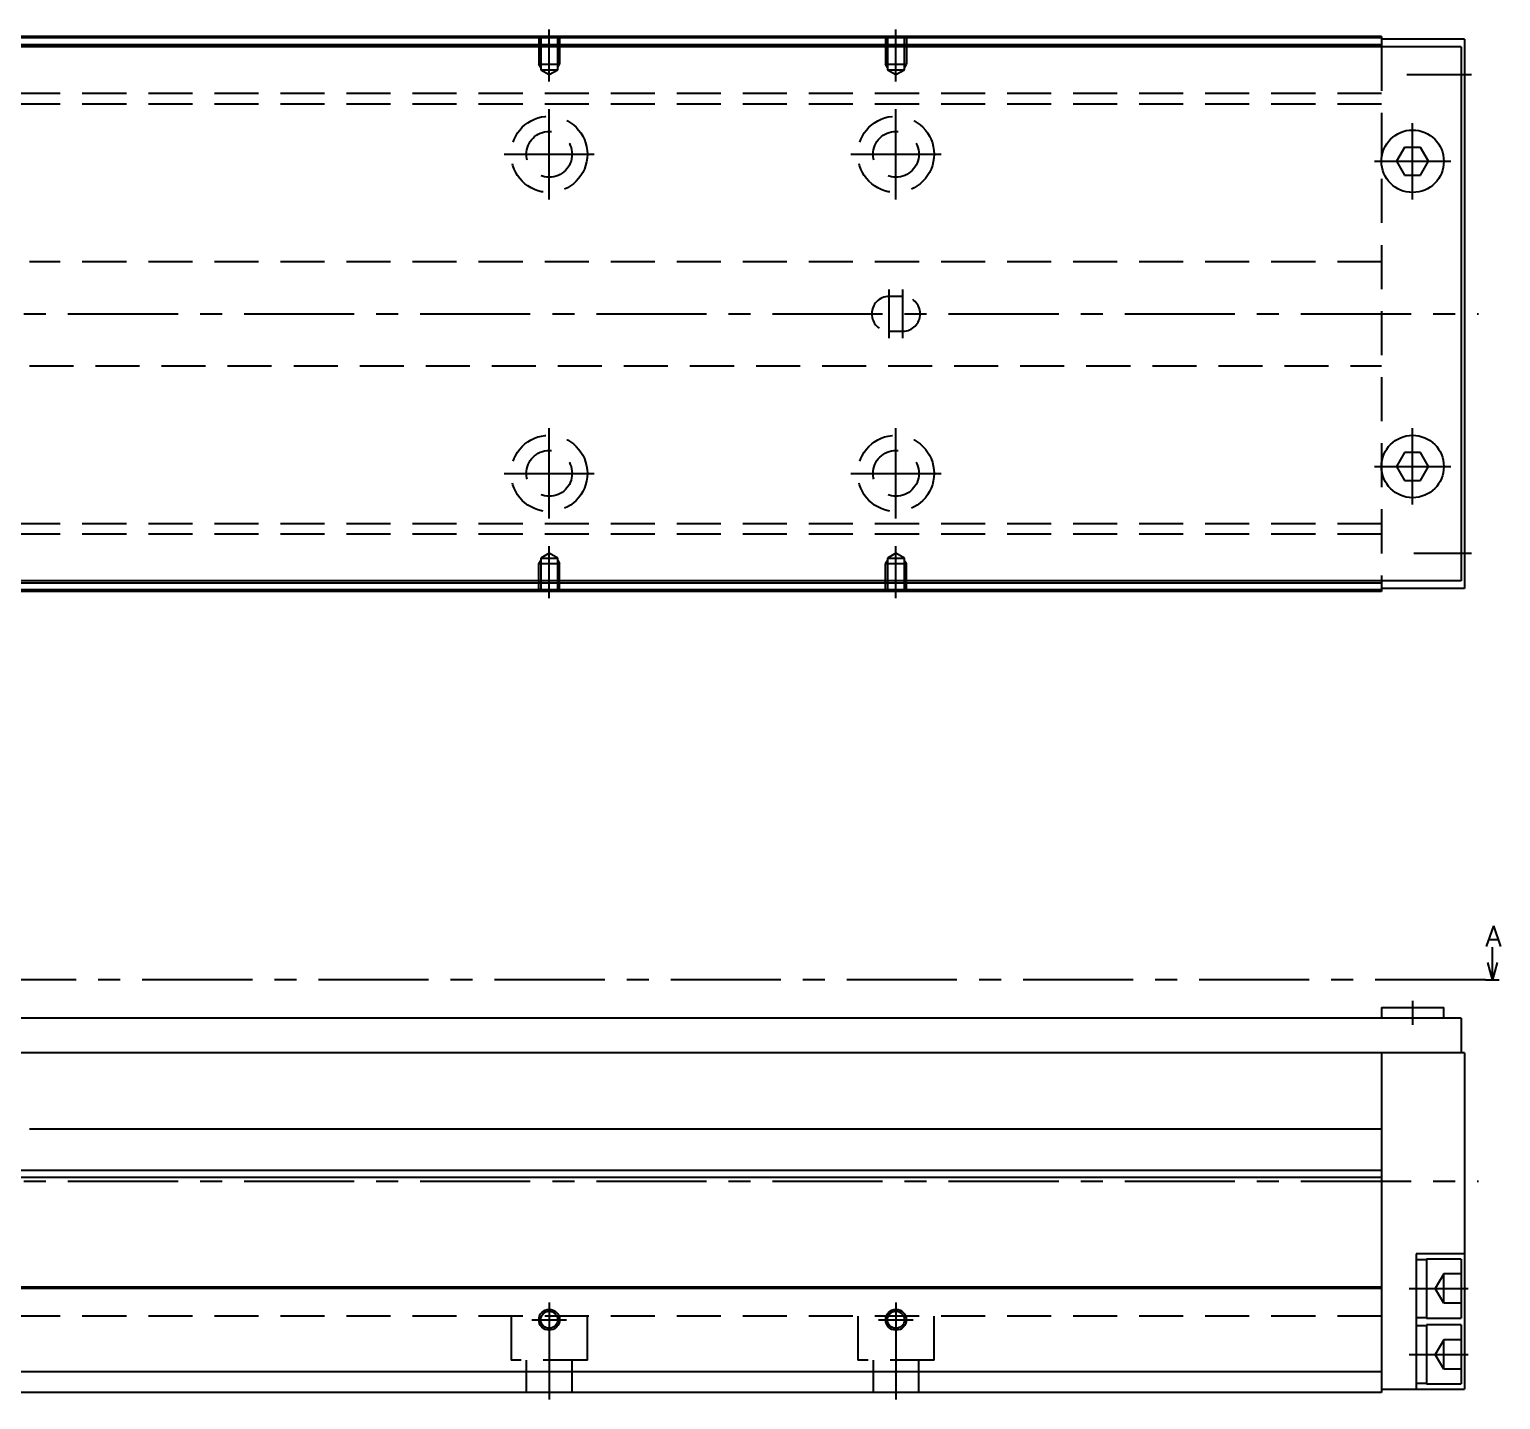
# Model space of a CAD drawing. Extents: x -2 to 886, y -8 to 353.
# Drawn here: x 673.7 to 885.9, y 9 to 206.5 of the extents above; entities that cross this region are included whole.
import ezdxf

# ---------------------------------------------------------------- set-up
doc = ezdxf.new("R2010")
doc.units = 0
doc.header["$LTSCALE"] = 0.5
doc.linetypes.add('CENTER', pattern=[50.8, 31.75, -6.35, 6.35, -6.35])
doc.linetypes.add('DASHED', pattern=[19.05, 12.7, -6.35])
for name, color, linetype in [('MSM_CENTER', 1, 'CENTER'), ('MSM_CONTINUOUS', 7, 'CONTINUOUS'), ('MSM_DASHED', 4, 'DASHED'), ('MSM_NARROW', 5, 'CONTINUOUS'), ('MSM_PART_NUMBER', 7, 'CONTINUOUS')]:
    doc.layers.add(name, color=color, linetype=linetype)
doc.styles.get("Standard").update_dxf_attribs({"font": 'txt.shx', "height": 3, "bigfont": 'bigfont.shx'})

msp = doc.modelspace()

# ---------------------------------------------------------------- linework, layer by layer
at = {"layer": 'MSM_CENTER'}
for p, q in [((748.67, 198.99), (748.67, 206.5)), ((798.67, 198.99), (798.67, 206.5)), ((872.34, 200), (881.67, 200)), ((872.34, 200), (881.67, 200)), ((748.67, 182), (748.67, 195)), ((798.67, 182), (798.67, 195)), ((873.17, 182), (873.17, 193)), ((873.17, 182), (873.17, 193)), ((742.17, 188.5), (755.17, 188.5)), ((792.17, 188.5), (805.17, 188.5)), ((867.67, 187.5), (878.67, 187.5)), ((867.67, 187.5), (878.67, 187.5)), ((797.67, 162), (797.67, 169)), ((799.67, 162), (799.67, 169)), ((323.67, 165.5), (882.67, 165.5)), ((748.67, 136), (748.67, 149)), ((798.67, 136), (798.67, 149)), ((873.17, 138), (873.17, 149)), ((873.17, 138), (873.17, 149)), ((742.17, 142.5), (755.17, 142.5)), ((792.17, 142.5), (805.17, 142.5)), ((867.67, 143.5), (878.67, 143.5)), ((867.67, 143.5), (878.67, 143.5)), ((748.67, 124.5), (748.67, 132.01)), ((798.67, 124.5), (798.67, 132.01)), ((873.34, 131), (881.67, 131)), ((873.34, 131), (881.67, 131)), ((883.67, 69.5), (320.67, 69.5)), ((873.17, 66.5), (873.17, 63)), ((873.17, 66.5), (873.17, 63)), ((323.67, 40.5), (882.67, 40.5)), ((872.67, 25), (881.17, 25)), ((872.67, 25), (881.17, 25)), ((748.67, 23), (748.67, 9)), ((798.67, 23), (798.67, 9)), ((746.17, 20.5), (751.17, 20.5)), ((796.17, 20.5), (801.17, 20.5)), ((872.67, 15.5), (881.17, 15.5)), ((872.67, 15.5), (881.17, 15.5))]:
    msp.add_line(p, q, dxfattribs=at)
at = {"layer": 'MSM_CONTINUOUS'}
for p, q in [((880.17, 204), (365.17, 204)), ((868.67, 205.5), (378.67, 205.5)), ((868.67, 205.3), (645.42, 205.3)), ((868.67, 204.3), (645.42, 204.3)), ((868.67, 205.5), (868.67, 204)), ((868.67, 205.5), (868.67, 204)), ((880.67, 205.1), (868.67, 205.1)), ((880.67, 205.1), (868.67, 205.1)), ((880.17, 204), (880.17, 127)), ((880.17, 204), (880.17, 127)), ((880.67, 205.1), (880.67, 125.9)), ((880.67, 205.1), (880.67, 125.9)), ((872.01, 189.5), (870.86, 187.5)), ((872.01, 189.5), (870.86, 187.5)), ((874.32, 189.5), (872.01, 189.5)), ((874.32, 189.5), (872.01, 189.5)), ((875.48, 187.5), (874.32, 189.5)), ((875.48, 187.5), (874.32, 189.5)), ((870.86, 187.5), (872.01, 185.5)), ((870.86, 187.5), (872.01, 185.5)), ((874.32, 185.5), (875.48, 187.5)), ((874.32, 185.5), (875.48, 187.5)), ((872.01, 185.5), (874.32, 185.5)), ((872.01, 185.5), (874.32, 185.5)), ((872.01, 145.5), (870.86, 143.5)), ((872.01, 145.5), (870.86, 143.5)), ((874.32, 145.5), (872.01, 145.5)), ((874.32, 145.5), (872.01, 145.5)), ((875.48, 143.5), (874.32, 145.5)), ((875.48, 143.5), (874.32, 145.5)), ((870.86, 143.5), (872.01, 141.5)), ((870.86, 143.5), (872.01, 141.5)), ((874.32, 141.5), (875.48, 143.5)), ((874.32, 141.5), (875.48, 143.5)), ((872.01, 141.5), (874.32, 141.5)), ((872.01, 141.5), (874.32, 141.5)), ((880.17, 127), (365.17, 127)), ((868.67, 125.5), (378.67, 125.5)), ((868.67, 126.7), (645.42, 126.7)), ((868.67, 125.7), (645.42, 125.7)), ((868.67, 127), (868.67, 125.5)), ((868.67, 127), (868.67, 125.5)), ((880.67, 125.9), (868.67, 125.9)), ((880.67, 125.9), (868.67, 125.9)), ((884.67, 69.5), (884.67, 74.23)), ((884.67, 69.5), (884, 72)), ((885.34, 72), (884.67, 69.5)), ((883.67, 69.5), (885.67, 69.5)), ((880.17, 64), (645.42, 64)), ((868.67, 65.5), (868.67, 64)), ((868.67, 65.5), (877.67, 65.5)), ((868.67, 65.5), (868.67, 64)), ((868.67, 65.5), (877.67, 65.5)), ((877.67, 64), (877.67, 65.5)), ((877.67, 64), (877.67, 65.5)), ((880.17, 64), (880.17, 59)), ((880.17, 64), (880.17, 59)), ((880.67, 59), (645.42, 59)), ((868.67, 59), (868.67, 10)), ((868.67, 59), (868.67, 10)), ((880.67, 59), (880.67, 10.5)), ((880.67, 59), (880.67, 10.5)), ((868.67, 48), (673.72, 48)), ((868.67, 42), (378.67, 42)), ((868.67, 41), (378.67, 41)), ((873.67, 30), (873.67, 10.5)), ((880.67, 30), (873.67, 30)), ((873.67, 30), (873.67, 10.5)), ((880.67, 30), (873.67, 30)), ((875.17, 29.15), (873.67, 29.15)), ((875.17, 29.15), (873.67, 29.15)), ((880.17, 29.25), (875.17, 29.25)), ((875.17, 29.25), (875.17, 20.75)), ((880.17, 29.25), (875.17, 29.25)), ((875.17, 29.25), (875.17, 20.75)), ((880.17, 29.25), (880.17, 20.75)), ((880.17, 29.25), (880.17, 20.75)), ((868.67, 25.2), (378.67, 25.2)), ((868.67, 25), (378.67, 25)), ((873.67, 20.85), (875.17, 20.85)), ((873.67, 20.85), (875.17, 20.85)), ((875.17, 19.65), (873.67, 19.65)), ((875.17, 19.65), (873.67, 19.65)), ((875.17, 20.75), (880.17, 20.75)), ((875.17, 20.75), (880.17, 20.75)), ((880.17, 19.75), (875.17, 19.75)), ((875.17, 19.75), (875.17, 11.25)), ((880.17, 19.75), (875.17, 19.75)), ((875.17, 19.75), (875.17, 11.25)), ((880.17, 19.75), (880.17, 11.25)), ((880.17, 19.75), (880.17, 11.25)), ((868.67, 13), (378.67, 13)), ((873.67, 11.35), (875.17, 11.35)), ((873.67, 11.35), (875.17, 11.35)), ((875.17, 11.25), (880.17, 11.25)), ((875.17, 11.25), (880.17, 11.25)), ((868.67, 10), (378.67, 10)), ((868.67, 10.5), (880.67, 10.5)), ((868.67, 10.5), (880.67, 10.5))]:
    msp.add_line(p, q, dxfattribs=at)
for centre, radius in [((873.17, 187.5), 4.5), ((873.17, 187.5), 4.5), ((873.17, 143.5), 4.5), ((873.17, 143.5), 4.5), ((748.67, 20.5), 1.23), ((798.67, 20.5), 1.23)]:
    msp.add_circle(centre, radius, dxfattribs=at)
at = {"layer": 'MSM_DASHED'}
for p, q in [((747.17, 205.5), (747.17, 201.5)), ((747.44, 205.5), (747.44, 200.7)), ((749.9, 200.7), (749.9, 205.5)), ((750.17, 205.5), (750.17, 201.5)), ((797.17, 205.5), (797.17, 201.5)), ((797.44, 205.5), (797.44, 200.7)), ((799.9, 200.7), (799.9, 205.5)), ((800.17, 205.5), (800.17, 201.5)), ((868.67, 204), (868.67, 127)), ((868.67, 204), (868.67, 127)), ((747.17, 201.5), (750.17, 201.5)), ((747.44, 201.03), (747.17, 201.5)), ((747.44, 200.7), (749.9, 200.7)), ((747.44, 200.7), (748.67, 199.99)), ((748.67, 199.99), (749.9, 200.7)), ((749.9, 201.03), (750.17, 201.5)), ((797.17, 201.5), (800.17, 201.5)), ((797.44, 201.03), (797.17, 201.5)), ((797.44, 200.7), (799.9, 200.7)), ((797.44, 200.7), (798.67, 199.99)), ((798.67, 199.99), (799.9, 200.7)), ((799.9, 201.03), (800.17, 201.5)), ((868.67, 197.25), (665.72, 197.25)), ((868.67, 195.75), (665.72, 195.75)), ((868.67, 173), (673.72, 173)), ((799.67, 168), (797.67, 168)), ((797.67, 163), (799.67, 163)), ((673.72, 158), (868.67, 158)), ((868.67, 135.25), (665.72, 135.25)), ((868.67, 133.75), (665.72, 133.75)), ((747.44, 129.97), (747.17, 129.5)), ((747.17, 129.5), (750.17, 129.5)), ((747.17, 125.5), (747.17, 129.5)), ((748.67, 131.01), (747.44, 130.3)), ((747.44, 130.3), (749.9, 130.3)), ((747.44, 130.3), (747.44, 125.5)), ((749.9, 130.3), (748.67, 131.01)), ((749.9, 125.5), (749.9, 130.3)), ((749.9, 129.97), (750.17, 129.5)), ((750.17, 125.5), (750.17, 129.5)), ((797.44, 129.97), (797.17, 129.5)), ((797.17, 129.5), (800.17, 129.5)), ((797.17, 125.5), (797.17, 129.5)), ((798.67, 131.01), (797.44, 130.3)), ((797.44, 130.3), (799.9, 130.3)), ((797.44, 130.3), (797.44, 125.5)), ((799.9, 130.3), (798.67, 131.01)), ((799.9, 125.5), (799.9, 130.3)), ((799.9, 129.97), (800.17, 129.5)), ((800.17, 125.5), (800.17, 129.5)), ((877.67, 27.12), (876.44, 25)), ((877.67, 27.12), (876.44, 25)), ((877.67, 22.88), (877.67, 27.12)), ((880.17, 27.12), (877.67, 27.12)), ((877.67, 22.88), (877.67, 27.12)), ((880.17, 27.12), (877.67, 27.12)), ((877.67, 22.88), (876.44, 25)), ((877.67, 22.88), (876.44, 25)), ((877.67, 25), (880.17, 25)), ((877.67, 25), (880.17, 25)), ((880.17, 22.88), (877.67, 22.88)), ((880.17, 22.88), (877.67, 22.88)), ((868.67, 21), (378.67, 21)), ((743.17, 21), (743.17, 14.7)), ((754.17, 14.7), (754.17, 21)), ((793.17, 21), (793.17, 14.7)), ((804.17, 14.7), (804.17, 21)), ((877.67, 17.62), (876.44, 15.5)), ((877.67, 17.62), (876.44, 15.5)), ((877.67, 13.38), (877.67, 17.62)), ((880.17, 17.62), (877.67, 17.62)), ((877.67, 13.38), (877.67, 17.62)), ((880.17, 17.62), (877.67, 17.62)), ((877.67, 13.38), (876.44, 15.5)), ((877.67, 13.38), (876.44, 15.5)), ((877.67, 15.5), (880.17, 15.5)), ((877.67, 15.5), (880.17, 15.5)), ((754.17, 14.7), (743.17, 14.7)), ((745.37, 14.7), (745.37, 10)), ((751.97, 10), (751.97, 14.7)), ((804.17, 14.7), (793.17, 14.7)), ((795.37, 14.7), (795.37, 10)), ((801.97, 10), (801.97, 14.7)), ((880.17, 13.38), (877.67, 13.38)), ((880.17, 13.38), (877.67, 13.38))]:
    msp.add_line(p, q, dxfattribs=at)
for centre, radius in [((748.67, 188.5), 5.5), ((798.67, 188.5), 5.5), ((748.67, 188.5), 3.3), ((798.67, 188.5), 3.3), ((748.67, 142.5), 5.5), ((798.67, 142.5), 5.5), ((748.67, 142.5), 3.3), ((798.67, 142.5), 3.3)]:
    msp.add_circle(centre, radius, dxfattribs=at)
for centre, start, end in [((797.67, 165.5), 90, 270), ((799.67, 165.5), 270, 90)]:
    msp.add_arc(centre, 2.5, start, end, dxfattribs=at)
at = {"layer": 'MSM_NARROW'}
for centre in [(748.67, 20.5), (798.67, 20.5)]:
    msp.add_circle(centre, 1.5, dxfattribs=at)

# ---------------------------------------------------------------- texts
at = {"layer": 'MSM_PART_NUMBER'}
msp.add_text('A', height=3, dxfattribs=at).set_placement((883.67, 74.31))

doc.saveas('drawing.dxf')
